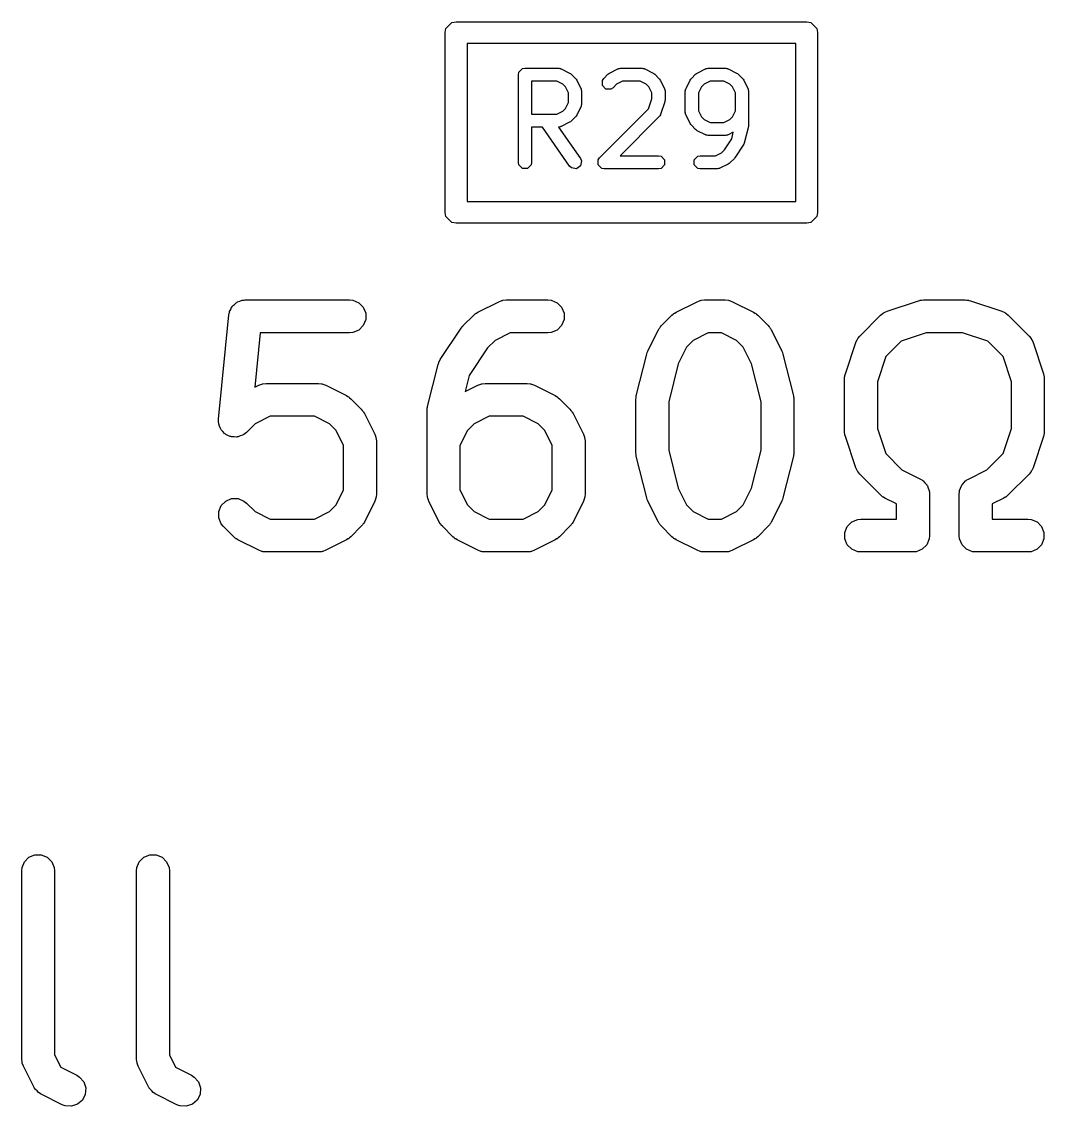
# Model space of a CAD drawing. Header units: millimetres. Extents: x 129 to 276, y -185 to -58.
# Drawn here: x 139.468 to 144.135, y -131.239 to -126.29 of the extents above; entities that cross this region are included whole.
import ezdxf

# ---------------------------------------------------------------- set-up
doc = ezdxf.new("R2010")
doc.units = ezdxf.units.MM
doc.layers.add('F.Fab', color=9, linetype='CONTINUOUS', true_color=0xafafaf)

msp = doc.modelspace()

# ---------------------------------------------------------------- linework, layer by layer
at = {"layer": 'F.Fab', "linetype": 'CONTINUOUS'}
for p, q in [((141.403806, -126.320866), (141.430866, -126.293806)), ((141.430866, -126.293806), (141.45, -126.29)), ((141.45, -126.29), (143.05, -126.29)), ((143.05, -126.29), (143.069134, -126.293806)), ((143.069134, -126.293806), (143.096194, -126.320866)), ((141.4, -126.34), (141.403806, -126.320866)), ((141.4, -127.16), (141.4, -126.34)), ((143.096194, -126.320866), (143.1, -126.34)), ((143.1, -126.34), (143.1, -127.16)), ((141.5, -126.39), (141.5, -127.11)), ((143, -126.39), (141.5, -126.39)), ((143, -127.11), (143, -126.39)), ((141.752805, -126.504211), (141.764286, -126.501927)), ((141.764286, -126.501927), (141.916667, -126.501927)), ((141.916667, -126.501927), (141.918141, -126.50222)), ((141.918141, -126.50222), (141.918793, -126.502003)), ((141.918793, -126.502003), (141.923429, -126.503272)), ((142.195611, -126.503273), (142.200255, -126.502002)), ((142.200255, -126.502002), (142.200908, -126.502219)), ((142.200908, -126.502219), (142.202381, -126.501927)), ((142.202381, -126.501927), (142.297619, -126.501927)), ((142.297619, -126.501927), (142.299093, -126.50222)), ((142.299093, -126.50222), (142.299745, -126.502003)), ((142.299745, -126.502003), (142.304381, -126.503272)), ((142.59561, -126.503273), (142.600254, -126.502002)), ((142.600254, -126.502002), (142.600907, -126.502219)), ((142.600907, -126.502219), (142.60238, -126.501927)), ((142.60238, -126.501927), (142.678571, -126.501927)), ((142.678571, -126.501927), (142.680045, -126.50222)), ((142.680045, -126.50222), (142.680697, -126.502003)), ((142.680697, -126.502003), (142.685333, -126.503272)), ((141.734286, -126.531927), (141.73657, -126.520446)), ((141.734286, -126.931927), (141.734286, -126.531927)), ((141.73657, -126.520446), (141.752805, -126.504211)), ((141.923429, -126.503272), (141.928148, -126.504211)), ((141.928148, -126.504211), (141.928634, -126.504697)), ((141.928634, -126.504697), (141.930084, -126.505094)), ((141.930084, -126.505094), (141.968179, -126.524142)), ((141.968179, -126.524142), (141.971982, -126.527094)), ((141.971982, -126.527094), (141.975975, -126.529762)), ((141.975975, -126.529762), (141.995023, -126.548809)), ((141.995023, -126.548809), (141.997699, -126.552815)), ((142.117522, -126.558541), (142.124025, -126.548808)), ((142.124025, -126.548808), (142.143073, -126.529761)), ((142.143073, -126.529761), (142.147072, -126.527089)), ((142.147072, -126.527089), (142.150869, -126.524142)), ((142.150869, -126.524142), (142.188965, -126.505094)), ((142.188965, -126.505094), (142.190413, -126.504697)), ((142.190413, -126.504697), (142.1909, -126.504211)), ((142.1909, -126.504211), (142.195611, -126.503273)), ((142.304381, -126.503272), (142.3091, -126.504211)), ((142.3091, -126.504211), (142.309586, -126.504697)), ((142.309586, -126.504697), (142.311036, -126.505094)), ((142.311036, -126.505094), (142.349131, -126.524142)), ((142.349131, -126.524142), (142.352927, -126.527089)), ((142.352927, -126.527089), (142.356927, -126.529761)), ((142.356927, -126.529761), (142.375974, -126.548808)), ((142.375974, -126.548808), (142.378645, -126.552805)), ((142.521357, -126.552801), (142.524025, -126.548809)), ((142.524025, -126.548809), (142.543072, -126.529761)), ((142.543072, -126.529761), (142.547073, -126.527087)), ((142.547073, -126.527087), (142.550868, -126.524142)), ((142.550868, -126.524142), (142.588964, -126.505094)), ((142.588964, -126.505094), (142.590412, -126.504697)), ((142.590412, -126.504697), (142.590899, -126.504211)), ((142.590899, -126.504211), (142.59561, -126.503273)), ((142.685333, -126.503272), (142.690052, -126.504211)), ((142.690052, -126.504211), (142.690538, -126.504697)), ((142.690538, -126.504697), (142.691988, -126.505094)), ((142.691988, -126.505094), (142.730083, -126.524142)), ((142.730083, -126.524142), (142.733879, -126.527089)), ((142.733879, -126.527089), (142.737879, -126.529761)), ((142.737879, -126.529761), (142.756926, -126.548808)), ((142.756926, -126.548808), (142.759597, -126.552805)), ((141.909584, -126.561927), (141.794286, -126.561927)), ((141.794286, -126.561927), (141.794286, -126.711451)), ((141.936991, -126.57563), (141.909584, -126.561927)), ((141.949153, -126.587793), (141.936991, -126.57563)), ((141.962857, -126.6152), (141.949153, -126.587793)), ((141.997699, -126.552815), (142.000642, -126.556606)), ((142.000642, -126.556606), (142.01969, -126.594702)), ((142.01969, -126.594702), (142.020086, -126.59615)), ((142.020086, -126.59615), (142.020573, -126.596637)), ((142.020573, -126.596637), (142.02151, -126.601348)), ((142.117521, -126.581501), (142.117522, -126.558541)), ((142.133757, -126.597738), (142.117521, -126.581501)), ((142.156717, -126.597739), (142.133757, -126.597738)), ((142.166451, -126.591236), (142.156717, -126.597739)), ((142.182055, -126.575631), (142.166451, -126.591236)), ((142.209464, -126.561927), (142.182055, -126.575631)), ((142.290536, -126.561927), (142.209464, -126.561927)), ((142.317942, -126.57563), (142.290536, -126.561927)), ((142.330106, -126.587794), (142.317942, -126.57563)), ((142.343809, -126.615199), (142.330106, -126.587794)), ((142.378645, -126.552805), (142.381595, -126.556606)), ((142.381595, -126.556606), (142.400642, -126.594702)), ((142.400642, -126.594702), (142.401038, -126.59615)), ((142.401038, -126.59615), (142.401525, -126.596637)), ((142.401525, -126.596637), (142.402463, -126.601356)), ((142.497535, -126.601356), (142.498474, -126.596637)), ((142.498474, -126.596637), (142.49896, -126.59615)), ((142.49896, -126.59615), (142.499357, -126.594702)), ((142.499357, -126.594702), (142.518405, -126.556605)), ((142.518405, -126.556605), (142.521357, -126.552801)), ((142.569893, -126.587792), (142.55619, -126.6152)), ((142.582055, -126.575631), (142.569893, -126.587792)), ((142.609463, -126.561927), (142.582055, -126.575631)), ((142.671488, -126.561927), (142.609463, -126.561927)), ((142.698894, -126.57563), (142.671488, -126.561927)), ((142.711058, -126.587794), (142.698894, -126.57563)), ((142.724761, -126.615199), (142.711058, -126.587794)), ((142.759597, -126.552805), (142.762547, -126.556606)), ((142.762547, -126.556606), (142.781594, -126.594702)), ((142.781594, -126.594702), (142.78199, -126.59615)), ((142.78199, -126.59615), (142.782477, -126.596637)), ((142.782477, -126.596637), (142.783415, -126.601356)), ((141.962857, -126.658177), (141.962857, -126.6152)), ((142.02151, -126.601348), (142.022782, -126.605992)), ((142.022782, -126.605992), (142.022564, -126.606645)), ((142.022564, -126.606645), (142.022857, -126.608118)), ((142.022857, -126.608118), (142.022857, -126.66526)), ((142.328539, -126.687152), (142.343809, -126.641343)), ((142.343809, -126.641343), (142.343809, -126.615199)), ((142.402463, -126.601356), (142.403733, -126.605992)), ((142.403809, -126.646213), (142.40287, -126.650928)), ((142.403733, -126.605992), (142.403515, -126.606643)), ((142.403515, -126.606643), (142.403809, -126.608118)), ((142.403809, -126.608118), (142.403809, -126.646213)), ((142.49619, -126.608118), (142.496483, -126.606643)), ((142.49619, -126.703356), (142.49619, -126.608118)), ((142.496266, -126.605992), (142.497535, -126.601356)), ((142.496483, -126.606643), (142.496266, -126.605992)), ((142.55619, -126.6152), (142.55619, -126.696273)), ((142.724761, -126.696274), (142.724761, -126.615199)), ((142.783415, -126.601356), (142.784685, -126.605992)), ((142.784685, -126.605992), (142.784467, -126.606643)), ((142.784467, -126.606643), (142.784761, -126.608118)), ((142.784761, -126.608118), (142.784761, -126.760499)), ((141.909584, -126.711451), (141.936991, -126.697747)), ((141.936991, -126.697747), (141.949153, -126.685584)), ((141.949153, -126.685584), (141.962857, -126.658177)), ((142.01969, -126.678676), (142.000642, -126.716772)), ((142.020086, -126.677227), (142.01969, -126.678676)), ((142.020573, -126.676741), (142.020086, -126.677227)), ((142.02151, -126.672029), (142.020573, -126.676741)), ((142.022782, -126.667386), (142.02151, -126.672029)), ((142.022857, -126.66526), (142.022564, -126.666732)), ((142.022564, -126.666732), (142.022782, -126.667386)), ((142.104977, -126.910714), (142.328539, -126.687152)), ((142.40227, -126.655699), (142.383223, -126.712843)), ((142.40287, -126.650928), (142.40227, -126.655699)), ((142.55619, -126.696273), (142.569893, -126.723679)), ((142.711057, -126.723681), (142.724761, -126.696274)), ((141.794286, -126.711451), (141.909584, -126.711451)), ((141.968179, -126.749236), (141.930084, -126.768284)), ((141.971982, -126.746283), (141.968179, -126.749236)), ((141.975975, -126.743616), (141.971982, -126.746283)), ((141.995023, -126.724569), (141.975975, -126.743616)), ((141.997699, -126.720562), (141.995023, -126.724569)), ((142.000642, -126.716772), (141.997699, -126.720562)), ((142.375975, -126.724569), (142.198616, -126.901927)), ((142.376809, -126.723319), (142.375975, -126.724569)), ((142.377425, -126.723012), (142.376809, -126.723319)), ((142.379809, -126.71883), (142.377425, -126.723012)), ((142.382478, -126.714836), (142.379809, -126.71883)), ((142.383223, -126.712843), (142.382478, -126.714149)), ((142.382478, -126.714149), (142.382478, -126.714836)), ((142.496483, -126.70483), (142.49619, -126.703356)), ((142.496266, -126.705482), (142.496483, -126.70483)), ((142.497535, -126.710118), (142.496266, -126.705482)), ((142.498474, -126.714837), (142.497535, -126.710118)), ((142.49896, -126.715323), (142.498474, -126.714837)), ((142.499357, -126.716773), (142.49896, -126.715323)), ((142.518405, -126.754868), (142.499357, -126.716773)), ((142.569893, -126.723679), (142.582057, -126.735844)), ((142.582057, -126.735844), (142.609462, -126.749546)), ((142.609462, -126.749546), (142.671489, -126.749546)), ((142.671489, -126.749546), (142.698896, -126.735842)), ((142.698896, -126.735842), (142.711057, -126.723681)), ((141.843904, -126.771451), (141.794286, -126.771451)), ((141.794286, -126.771451), (141.794286, -126.931927)), ((141.96828, -126.94913), (141.843904, -126.771451)), ((141.918141, -126.771157), (141.917085, -126.771367)), ((141.917085, -126.771367), (142.017434, -126.914723)), ((141.918793, -126.771375), (141.918141, -126.771157)), ((141.923429, -126.770105), (141.918793, -126.771375)), ((141.928148, -126.769167), (141.923429, -126.770105)), ((141.928634, -126.76868), (141.928148, -126.769167)), ((141.930084, -126.768284), (141.928634, -126.76868)), ((142.521352, -126.758664), (142.518405, -126.754868)), ((142.524024, -126.762664), (142.521352, -126.758664)), ((142.543071, -126.781711), (142.524024, -126.762664)), ((142.547065, -126.78438), (142.543071, -126.781711)), ((142.550869, -126.787332), (142.547065, -126.78438)), ((142.588964, -126.806379), (142.550869, -126.787332)), ((142.715279, -126.794732), (142.691987, -126.806379)), ((142.70787, -126.824369), (142.715279, -126.794732)), ((142.783865, -126.767775), (142.764818, -126.843965)), ((142.784043, -126.764105), (142.783865, -126.767775)), ((142.784761, -126.760499), (142.784043, -126.764105)), ((142.590412, -126.806775), (142.588964, -126.806379)), ((142.590899, -126.807262), (142.590412, -126.806775)), ((142.595618, -126.8082), (142.590899, -126.807262)), ((142.600254, -126.80947), (142.595618, -126.8082)), ((142.600905, -126.809252), (142.600254, -126.80947)), ((142.60238, -126.809546), (142.600905, -126.809252)), ((142.678571, -126.809546), (142.60238, -126.809546)), ((142.674302, -126.874722), (142.70787, -126.824369)), ((142.680045, -126.809252), (142.678571, -126.809546)), ((142.680697, -126.80947), (142.680045, -126.809252)), ((142.685332, -126.8082), (142.680697, -126.80947)), ((142.690052, -126.807262), (142.685332, -126.8082)), ((142.690538, -126.806775), (142.690052, -126.807262)), ((142.691987, -126.806379), (142.690538, -126.806775)), ((142.76263, -126.848595), (142.760675, -126.85333)), ((142.764818, -126.843965), (142.76263, -126.848595)), ((142.633394, -126.901927), (142.660801, -126.888223)), ((142.660801, -126.888223), (142.674302, -126.874722)), ((142.760675, -126.85333), (142.722581, -126.910473)), ((141.73657, -126.943408), (141.734286, -126.931927)), ((141.752805, -126.959643), (141.73657, -126.943408)), ((141.792002, -126.943408), (141.775767, -126.959643)), ((141.794286, -126.931927), (141.792002, -126.943408)), ((142.017434, -126.914723), (142.022146, -126.925438)), ((142.022146, -126.925438), (142.018156, -126.948049)), ((142.098474, -126.920446), (142.098476, -126.920443)), ((142.098474, -126.943408), (142.098474, -126.920446)), ((142.114709, -126.959643), (142.098474, -126.943408)), ((142.098476, -126.920443), (142.104977, -126.910714)), ((142.198616, -126.901927), (142.373809, -126.901927)), ((142.373809, -126.901927), (142.38529, -126.904211)), ((142.38529, -126.904211), (142.401525, -126.920446)), ((142.401525, -126.943408), (142.38529, -126.959643)), ((142.401525, -126.920446), (142.401525, -126.943408)), ((142.536569, -126.920446), (142.552804, -126.904211)), ((142.536569, -126.943408), (142.536569, -126.920446)), ((142.552804, -126.959643), (142.536569, -126.943408)), ((142.552804, -126.904211), (142.564285, -126.901927)), ((142.564285, -126.901927), (142.633394, -126.901927)), ((142.691987, -126.939713), (142.653892, -126.95876)), ((142.695787, -126.936762), (142.691987, -126.939713)), ((142.699784, -126.934093), (142.695787, -126.936762)), ((142.718832, -126.915045), (142.699784, -126.934093)), ((142.720481, -126.912577), (142.718832, -126.915045)), ((142.722581, -126.910473), (142.720481, -126.912577)), ((141.775767, -126.959643), (141.752805, -126.959643)), ((141.976735, -126.957226), (141.96828, -126.94913)), ((141.999345, -126.961216), (141.976735, -126.957226)), ((142.018156, -126.948049), (141.999345, -126.961216)), ((142.12619, -126.961927), (142.114709, -126.959643)), ((142.373809, -126.961927), (142.12619, -126.961927)), ((142.38529, -126.959643), (142.373809, -126.961927)), ((142.564285, -126.961927), (142.552804, -126.959643)), ((142.640476, -126.961927), (142.564285, -126.961927)), ((142.64195, -126.961633), (142.640476, -126.961927)), ((142.642602, -126.961851), (142.64195, -126.961633)), ((142.647237, -126.960581), (142.642602, -126.961851)), ((142.651957, -126.959643), (142.647237, -126.960581)), ((142.652443, -126.959156), (142.651957, -126.959643)), ((142.653892, -126.95876), (142.652443, -126.959156)), ((141.5, -127.11), (143, -127.11)), ((141.403806, -127.179134), (141.4, -127.16)), ((141.430866, -127.206194), (141.403806, -127.179134)), ((143.096194, -127.179134), (143.069134, -127.206194)), ((143.1, -127.16), (143.096194, -127.179134)), ((141.45, -127.21), (141.430866, -127.206194)), ((143.05, -127.21), (141.45, -127.21)), ((143.069134, -127.206194), (143.05, -127.21)), ((140.425735, -127.593151), (140.428406, -127.590479)), ((140.428406, -127.590479), (140.430191, -127.587153)), ((140.430191, -127.587153), (140.438673, -127.580212)), ((140.438673, -127.580212), (140.446427, -127.572459)), ((140.446427, -127.572459), (140.449915, -127.571013)), ((140.449915, -127.571013), (140.452839, -127.568622)), ((140.452839, -127.568622), (140.463336, -127.565454)), ((140.463336, -127.565454), (140.473463, -127.56126)), ((140.473463, -127.56126), (140.479068, -127.560707)), ((140.479068, -127.560707), (140.480855, -127.560169)), ((140.480855, -127.560169), (140.482683, -127.560351)), ((140.482683, -127.560351), (140.488095, -127.559819)), ((140.488095, -127.559819), (140.964285, -127.559819)), ((140.964285, -127.559819), (140.978917, -127.56126)), ((140.978917, -127.56126), (141.005953, -127.572459)), ((141.005953, -127.572459), (141.026645, -127.593151)), ((141.549792, -127.615356), (141.64503, -127.567737)), ((141.64503, -127.567737), (141.658761, -127.562482)), ((141.658761, -127.562482), (141.66145, -127.56229)), ((141.66145, -127.56229), (141.663939, -127.56126)), ((141.663939, -127.56126), (141.678571, -127.559819)), ((141.678571, -127.559819), (141.869047, -127.559819)), ((141.869047, -127.559819), (141.883679, -127.56126)), ((141.883679, -127.56126), (141.910715, -127.572459)), ((141.910715, -127.572459), (141.931407, -127.593151)), ((142.454554, -127.615356), (142.549792, -127.567737)), ((142.549792, -127.567737), (142.563523, -127.562482)), ((142.563523, -127.562482), (142.566212, -127.56229)), ((142.566212, -127.56229), (142.568701, -127.56126)), ((142.568701, -127.56126), (142.583333, -127.559819)), ((142.583333, -127.559819), (142.678571, -127.559819)), ((142.678571, -127.559819), (142.693203, -127.56126)), ((142.693203, -127.56126), (142.695692, -127.562291)), ((142.695692, -127.562291), (142.69838, -127.562482)), ((142.69838, -127.562482), (142.712112, -127.567737)), ((142.712112, -127.567737), (142.80735, -127.615356)), ((143.416759, -127.611287), (143.559615, -127.563668)), ((143.559615, -127.563668), (143.56687, -127.562018)), ((143.56687, -127.562018), (143.568701, -127.56126)), ((143.568701, -127.56126), (143.571354, -127.560998)), ((143.571354, -127.560998), (143.573952, -127.560408)), ((143.573952, -127.560408), (143.575926, -127.560548)), ((143.575926, -127.560548), (143.583333, -127.559819)), ((143.583333, -127.559819), (143.773809, -127.559819)), ((143.773809, -127.559819), (143.781214, -127.560548)), ((143.781214, -127.560548), (143.783189, -127.560408)), ((143.783189, -127.560408), (143.785786, -127.560998)), ((143.785786, -127.560998), (143.788441, -127.56126)), ((143.788441, -127.56126), (143.790272, -127.562018)), ((143.790272, -127.562018), (143.797526, -127.563668)), ((143.797526, -127.563668), (143.940383, -127.611287)), ((140.365848, -128.103546), (140.413467, -127.627356)), ((140.413467, -127.627356), (140.414536, -127.622023)), ((140.414536, -127.620187), (140.415249, -127.618464)), ((140.414536, -127.622023), (140.414536, -127.620187)), ((140.415249, -127.618464), (140.416357, -127.61294)), ((140.416357, -127.61294), (140.421539, -127.60328)), ((140.421539, -127.60328), (140.425735, -127.593151)), ((141.026645, -127.593151), (141.037844, -127.620187)), ((141.037844, -127.620187), (141.037844, -127.649451)), ((141.482681, -127.677024), (141.5303, -127.629405)), ((141.5303, -127.629405), (141.536049, -127.624686)), ((141.536049, -127.624686), (141.537349, -127.623188)), ((141.537349, -127.623188), (141.539608, -127.621766)), ((141.539608, -127.621766), (141.541665, -127.620078)), ((141.541665, -127.620078), (141.543492, -127.61932)), ((141.543492, -127.61932), (141.549792, -127.615356)), ((141.931407, -127.593151), (141.942606, -127.620187)), ((141.942606, -127.620187), (141.942606, -127.649451)), ((142.387443, -127.677024), (142.435062, -127.629405)), ((142.435062, -127.629405), (142.440811, -127.624686)), ((142.440811, -127.624686), (142.442111, -127.623188)), ((142.442111, -127.623188), (142.44437, -127.621766)), ((142.44437, -127.621766), (142.446427, -127.620078)), ((142.446427, -127.620078), (142.448254, -127.61932)), ((142.448254, -127.61932), (142.454554, -127.615356)), ((142.80735, -127.615356), (142.813649, -127.61932)), ((142.813649, -127.61932), (142.815477, -127.620078)), ((142.815477, -127.620078), (142.817533, -127.621766)), ((142.817533, -127.621766), (142.819793, -127.623188)), ((142.819793, -127.623188), (142.821092, -127.624686)), ((142.821092, -127.624686), (142.826842, -127.629405)), ((142.826842, -127.629405), (142.874461, -127.677024)), ((143.292205, -127.724643), (143.387443, -127.629405)), ((143.387443, -127.629405), (143.398808, -127.620077)), ((143.398808, -127.620077), (143.401298, -127.619045)), ((143.401298, -127.619045), (143.403333, -127.617281)), ((143.403333, -127.617281), (143.416759, -127.611287)), ((143.940383, -127.611287), (143.953808, -127.617281)), ((143.953808, -127.617281), (143.955843, -127.619046)), ((143.955843, -127.619046), (143.958334, -127.620078)), ((143.958334, -127.620078), (143.969699, -127.629405)), ((143.969699, -127.629405), (144.064937, -127.724643)), ((141.026645, -127.676487), (141.005953, -127.697179)), ((141.037844, -127.649451), (141.026645, -127.676487)), ((141.378072, -127.831311), (141.47331, -127.688454)), ((141.47331, -127.688454), (141.473344, -127.688411)), ((141.473344, -127.688411), (141.473354, -127.688389)), ((141.473354, -127.688389), (141.477842, -127.68292)), ((141.477842, -127.68292), (141.482626, -127.677079)), ((141.482626, -127.677079), (141.482647, -127.677064)), ((141.482647, -127.677064), (141.482681, -127.677024)), ((141.931407, -127.676487), (141.910715, -127.697179)), ((141.942606, -127.649451), (141.931407, -127.676487)), ((142.377358, -127.690216), (142.378116, -127.688389)), ((142.378116, -127.688389), (142.379804, -127.686332)), ((142.379804, -127.686332), (142.381226, -127.684073)), ((142.381226, -127.684073), (142.382724, -127.682773)), ((142.382724, -127.682773), (142.387443, -127.677024)), ((142.874461, -127.677024), (142.879179, -127.682773)), ((142.879179, -127.682773), (142.880678, -127.684073)), ((142.880678, -127.684073), (142.882099, -127.686332)), ((142.882099, -127.686332), (142.883788, -127.688389)), ((142.883788, -127.688389), (142.884545, -127.690216)), ((140.555969, -127.709819), (140.53115, -127.958009)), ((140.964285, -127.709819), (140.555969, -127.709819)), ((140.978917, -127.708378), (140.964285, -127.709819)), ((141.005953, -127.697179), (140.978917, -127.708378)), ((141.696276, -127.709819), (141.62776, -127.744077)), ((141.869047, -127.709819), (141.696276, -127.709819)), ((141.883679, -127.708378), (141.869047, -127.709819)), ((141.910715, -127.697179), (141.883679, -127.708378)), ((142.325775, -127.791754), (142.373394, -127.696516)), ((142.373394, -127.696516), (142.377358, -127.690216)), ((142.601038, -127.709819), (142.532522, -127.744077)), ((142.660866, -127.709819), (142.601038, -127.709819)), ((142.729382, -127.744077), (142.660866, -127.709819)), ((142.884545, -127.690216), (142.88851, -127.696516)), ((142.88851, -127.696516), (142.936129, -127.791754)), ((143.280081, -127.740534), (143.281846, -127.738498)), ((143.281846, -127.738498), (143.282878, -127.736008)), ((143.282878, -127.736008), (143.292205, -127.724643)), ((143.595503, -127.709819), (143.48099, -127.74799)), ((143.761639, -127.709819), (143.595503, -127.709819)), ((143.876152, -127.74799), (143.761639, -127.709819)), ((144.064937, -127.724643), (144.074265, -127.736008)), ((144.074265, -127.736008), (144.075296, -127.738498)), ((144.075296, -127.738498), (144.077061, -127.740533)), ((141.593998, -127.777838), (141.510086, -127.903707)), ((141.62776, -127.744077), (141.593998, -127.777838)), ((142.502115, -127.774484), (142.463621, -127.851471)), ((142.532522, -127.744077), (142.502115, -127.774484)), ((142.759789, -127.774484), (142.729382, -127.744077)), ((142.798282, -127.851471), (142.759789, -127.774484)), ((143.226468, -127.896816), (143.274087, -127.753959)), ((143.274087, -127.753959), (143.280081, -127.740534)), ((143.48099, -127.74799), (143.41079, -127.818189)), ((143.946352, -127.81819), (143.876152, -127.74799)), ((144.077061, -127.740533), (144.083055, -127.753959)), ((144.083055, -127.753959), (144.130674, -127.896815)), ((141.373765, -127.839389), (141.378072, -127.831311)), ((142.272477, -127.997581), (142.320096, -127.807105)), ((142.320096, -127.807105), (142.320481, -127.806025)), ((142.320481, -127.806025), (142.32052, -127.805486)), ((142.32052, -127.805486), (142.322847, -127.799404)), ((142.322847, -127.799404), (142.325043, -127.793259)), ((142.325043, -127.793259), (142.325365, -127.792823)), ((142.325365, -127.792823), (142.325775, -127.791754)), ((142.936129, -127.791754), (142.936538, -127.792823)), ((142.936538, -127.792823), (142.936861, -127.793259)), ((142.936861, -127.793259), (142.939053, -127.799395)), ((142.939053, -127.799395), (142.941384, -127.805485)), ((142.941384, -127.805485), (142.941422, -127.806025)), ((142.941422, -127.806025), (142.941808, -127.807105)), ((142.941808, -127.807105), (142.989427, -127.997581)), ((143.41079, -127.818189), (143.372619, -127.932703)), ((143.984523, -127.932703), (143.946352, -127.81819)), ((141.320096, -128.0452), (141.367715, -127.854724)), ((141.367715, -127.854724), (141.370795, -127.846101)), ((141.370795, -127.846101), (141.371155, -127.844285)), ((141.371155, -127.844285), (141.372033, -127.842637)), ((141.372033, -127.842637), (141.372662, -127.840878)), ((141.372662, -127.840878), (141.373765, -127.839389)), ((142.463621, -127.851471), (142.420238, -128.025005)), ((142.841666, -128.025005), (142.798282, -127.851471)), ((141.510086, -127.903707), (141.491562, -127.977804)), ((143.222619, -127.920533), (143.223348, -127.913127)), ((143.222619, -128.158628), (143.222619, -127.920533)), ((143.223208, -127.911153), (143.223798, -127.908555)), ((143.223348, -127.913127), (143.223208, -127.911153)), ((143.223798, -127.908555), (143.22406, -127.905901)), ((143.22406, -127.905901), (143.224818, -127.904069)), ((143.224818, -127.904069), (143.226468, -127.896816)), ((143.372619, -127.932703), (143.372619, -128.146457)), ((143.984523, -128.146458), (143.984523, -127.932703)), ((144.130674, -127.896815), (144.132323, -127.90407)), ((144.132323, -127.90407), (144.133082, -127.905901)), ((144.133082, -127.905901), (144.133343, -127.908554)), ((144.133343, -127.908554), (144.133934, -127.911152)), ((144.133934, -127.911152), (144.133793, -127.913126)), ((144.133793, -127.913126), (144.134523, -127.920533)), ((144.134523, -127.920533), (144.134523, -128.158628)), ((140.53115, -127.958009), (140.549792, -127.948689)), ((140.549792, -127.948689), (140.563523, -127.943434)), ((140.563523, -127.943434), (140.566212, -127.943242)), ((140.566212, -127.943242), (140.568701, -127.942212)), ((140.568701, -127.942212), (140.583333, -127.940771)), ((140.583333, -127.940771), (140.821428, -127.940771)), ((140.821428, -127.940771), (140.83606, -127.942212)), ((140.83606, -127.942212), (140.838549, -127.943243)), ((140.838549, -127.943243), (140.841237, -127.943434)), ((140.841237, -127.943434), (140.854969, -127.948689)), ((140.854969, -127.948689), (140.950207, -127.996308)), ((141.491562, -127.977804), (141.549792, -127.948689)), ((141.549792, -127.948689), (141.563523, -127.943434)), ((141.563523, -127.943434), (141.566212, -127.943242)), ((141.566212, -127.943242), (141.568701, -127.942212)), ((141.568701, -127.942212), (141.583333, -127.940771)), ((141.583333, -127.940771), (141.773809, -127.940771)), ((141.773809, -127.940771), (141.788441, -127.942212)), ((141.788441, -127.942212), (141.79093, -127.943243)), ((141.79093, -127.943243), (141.793618, -127.943434)), ((141.793618, -127.943434), (141.80735, -127.948689)), ((141.80735, -127.948689), (141.902588, -127.996308)), ((140.950207, -127.996308), (140.956506, -128.000272)), ((140.956506, -128.000272), (140.958334, -128.00103)), ((140.958334, -128.00103), (140.96039, -128.002718)), ((140.96039, -128.002718), (140.96265, -128.00414)), ((140.96265, -128.00414), (140.963949, -128.005638)), ((140.963949, -128.005638), (140.969699, -128.010357)), ((140.969699, -128.010357), (141.017318, -128.057976)), ((141.902588, -127.996308), (141.908887, -128.000272)), ((141.908887, -128.000272), (141.910715, -128.00103)), ((141.910715, -128.00103), (141.912771, -128.002718)), ((141.912771, -128.002718), (141.915031, -128.00414)), ((141.915031, -128.00414), (141.91633, -128.005638)), ((141.91633, -128.005638), (141.92208, -128.010357)), ((141.92208, -128.010357), (141.969699, -128.057976)), ((142.270238, -128.015771), (142.270489, -128.013217)), ((142.270238, -128.253866), (142.270238, -128.015771)), ((142.270327, -128.012125), (142.271136, -128.006651)), ((142.270489, -128.013217), (142.270327, -128.012125)), ((142.271136, -128.006651), (142.271679, -128.001139)), ((142.271679, -128.001139), (142.272101, -128.000117)), ((142.272101, -128.000117), (142.272477, -127.997581)), ((142.420238, -128.025005), (142.420238, -128.244632)), ((142.841666, -128.244632), (142.841666, -128.025005)), ((142.989427, -127.997581), (142.989802, -128.000117)), ((142.989802, -128.000117), (142.990225, -128.001139)), ((142.990225, -128.001139), (142.990767, -128.006651)), ((142.990767, -128.006651), (142.991577, -128.012125)), ((142.991577, -128.012125), (142.991414, -128.013217)), ((142.991414, -128.013217), (142.991666, -128.015771)), ((142.991666, -128.015771), (142.991666, -128.253866)), ((141.017318, -128.057976), (141.022036, -128.063725)), ((141.022036, -128.063725), (141.023535, -128.065025)), ((141.023535, -128.065025), (141.024956, -128.067284)), ((141.024956, -128.067284), (141.026645, -128.069341)), ((141.026645, -128.069341), (141.027402, -128.071168)), ((141.027402, -128.071168), (141.031367, -128.077468)), ((141.031367, -128.077468), (141.078986, -128.172706)), ((141.317857, -128.06339), (141.318108, -128.060836)), ((141.317857, -128.444342), (141.317857, -128.06339)), ((141.317946, -128.059744), (141.318755, -128.05427)), ((141.318108, -128.060836), (141.317946, -128.059744)), ((141.318755, -128.05427), (141.319298, -128.048758)), ((141.319298, -128.048758), (141.31972, -128.047736)), ((141.31972, -128.047736), (141.320096, -128.0452)), ((141.969699, -128.057976), (141.974417, -128.063725)), ((141.974417, -128.063725), (141.975916, -128.065025)), ((141.975916, -128.065025), (141.977337, -128.067284)), ((141.977337, -128.067284), (141.979026, -128.069341)), ((141.979026, -128.069341), (141.979783, -128.071168)), ((141.979783, -128.071168), (141.983748, -128.077468)), ((141.983748, -128.077468), (142.031367, -128.172706)), ((140.365826, -128.118249), (140.365848, -128.103546)), ((140.366917, -128.121864), (140.365826, -128.118249)), ((140.366917, -128.12564), (140.366917, -128.121864)), ((140.371111, -128.135765), (140.366917, -128.12564)), ((140.532522, -128.125029), (140.493509, -128.164042)), ((140.601038, -128.090771), (140.532522, -128.125029)), ((140.803723, -128.090771), (140.601038, -128.090771)), ((140.872239, -128.125029), (140.803723, -128.090771)), ((140.902646, -128.155436), (140.872239, -128.125029)), ((141.532522, -128.125029), (141.502115, -128.155436)), ((141.601038, -128.090771), (141.532522, -128.125029)), ((141.756104, -128.090771), (141.601038, -128.090771)), ((141.82462, -128.125029), (141.756104, -128.090771)), ((141.855027, -128.155436), (141.82462, -128.125029)), ((140.374279, -128.146265), (140.371111, -128.135765)), ((140.37667, -128.149188), (140.374279, -128.146265)), ((140.378116, -128.152677), (140.37667, -128.149188)), ((140.385869, -128.16043), (140.378116, -128.152677)), ((140.39281, -128.168913), (140.385869, -128.16043)), ((140.396136, -128.170697), (140.39281, -128.168913)), ((140.398808, -128.173369), (140.396136, -128.170697)), ((140.408935, -128.177564), (140.398808, -128.173369)), ((140.418597, -128.182747), (140.408935, -128.177564)), ((140.422356, -128.183122), (140.418597, -128.182747)), ((140.425845, -128.184568), (140.422356, -128.183122)), ((140.436806, -128.184568), (140.425845, -128.184568)), ((140.447716, -128.185659), (140.436806, -128.184568)), ((140.451332, -128.184568), (140.447716, -128.185659)), ((140.455107, -128.184568), (140.451332, -128.184568)), ((140.465232, -128.180373), (140.455107, -128.184568)), ((140.475732, -128.177206), (140.465232, -128.180373)), ((140.478655, -128.174814), (140.475732, -128.177206)), ((140.482144, -128.173369), (140.478655, -128.174814)), ((140.493509, -128.164042), (140.482144, -128.173369)), ((140.936904, -128.223952), (140.902646, -128.155436)), ((141.078986, -128.172706), (141.084241, -128.186437)), ((141.502115, -128.155436), (141.467857, -128.223952)), ((141.889285, -128.223952), (141.855027, -128.155436)), ((142.031367, -128.172706), (142.036622, -128.186437)), ((143.223348, -128.166033), (143.222619, -128.158628)), ((143.223208, -128.168008), (143.223348, -128.166033)), ((143.223798, -128.170605), (143.223208, -128.168008)), ((143.22406, -128.17326), (143.223798, -128.170605)), ((143.224818, -128.175091), (143.22406, -128.17326)), ((143.226468, -128.182345), (143.224818, -128.175091)), ((143.274087, -128.325202), (143.226468, -128.182345)), ((143.372619, -128.146457), (143.41079, -128.260971)), ((143.946352, -128.260971), (143.984523, -128.146458)), ((144.130674, -128.182346), (144.083055, -128.325202)), ((144.132323, -128.17509), (144.130674, -128.182346)), ((144.133082, -128.17326), (144.132323, -128.17509)), ((144.133343, -128.170606), (144.133082, -128.17326)), ((144.133934, -128.168009), (144.133343, -128.170606)), ((144.134523, -128.158628), (144.133793, -128.166034)), ((144.133793, -128.166034), (144.133934, -128.168009)), ((140.936904, -128.426637), (140.936904, -128.223952)), ((141.084241, -128.186437), (141.084432, -128.189126)), ((141.084432, -128.189126), (141.085463, -128.191615)), ((141.085463, -128.191615), (141.086904, -128.206247)), ((141.086904, -128.206247), (141.086904, -128.444342)), ((141.467857, -128.223952), (141.467857, -128.426637)), ((141.889285, -128.426637), (141.889285, -128.223952)), ((142.036622, -128.186437), (142.036813, -128.189126)), ((142.036813, -128.189126), (142.037844, -128.191615)), ((142.037844, -128.191615), (142.039285, -128.206247)), ((142.039285, -128.206247), (142.039285, -128.444342)), ((142.270489, -128.256419), (142.270238, -128.253866)), ((142.270327, -128.257512), (142.270489, -128.256419)), ((142.271136, -128.262985), (142.270327, -128.257512)), ((142.271679, -128.268498), (142.271136, -128.262985)), ((142.272101, -128.269519), (142.271679, -128.268498)), ((142.272477, -128.272056), (142.272101, -128.269519)), ((142.320096, -128.462532), (142.272477, -128.272056)), ((142.420238, -128.244632), (142.463621, -128.418166)), ((142.798282, -128.418166), (142.841666, -128.244632)), ((142.989427, -128.272056), (142.941808, -128.462532)), ((142.989802, -128.269519), (142.989427, -128.272056)), ((142.990225, -128.268498), (142.989802, -128.269519)), ((142.990767, -128.262985), (142.990225, -128.268498)), ((142.991577, -128.257512), (142.990767, -128.262985)), ((142.991666, -128.253866), (142.991414, -128.256419)), ((142.991414, -128.256419), (142.991577, -128.257512)), ((143.41079, -128.260971), (143.484903, -128.335084)), ((143.872239, -128.335084), (143.946352, -128.260971)), ((143.280081, -128.338627), (143.274087, -128.325202)), ((144.083055, -128.325202), (144.077061, -128.338628)), ((143.281846, -128.340662), (143.280081, -128.338627)), ((143.282878, -128.343153), (143.281846, -128.340662)), ((143.292205, -128.354518), (143.282878, -128.343153)), ((143.387443, -128.449756), (143.292205, -128.354518)), ((143.484903, -128.335084), (143.569255, -128.37726)), ((143.569255, -128.37726), (143.575554, -128.381224)), ((143.575554, -128.381224), (143.577382, -128.381982)), ((143.577382, -128.381982), (143.578443, -128.383043)), ((143.778698, -128.383043), (143.77976, -128.381982)), ((143.77976, -128.381982), (143.781587, -128.381224)), ((143.781587, -128.381224), (143.787887, -128.37726)), ((143.787887, -128.37726), (143.872239, -128.335084)), ((144.064937, -128.354518), (143.969699, -128.449756)), ((144.074265, -128.343153), (144.064937, -128.354518)), ((144.075296, -128.340662), (144.074265, -128.343153)), ((144.077061, -128.338628), (144.075296, -128.340662)), ((140.902645, -128.495153), (140.936904, -128.426637)), ((141.467857, -128.426637), (141.502115, -128.495153)), ((141.855026, -128.495153), (141.889285, -128.426637)), ((142.463621, -128.418166), (142.502115, -128.495153)), ((142.759788, -128.495153), (142.798282, -128.418166)), ((143.578443, -128.383043), (143.581698, -128.385092)), ((143.581698, -128.385092), (143.589576, -128.394176)), ((143.589576, -128.394176), (143.598074, -128.402674)), ((143.598074, -128.402674), (143.599105, -128.405164)), ((143.599105, -128.405164), (143.600871, -128.4072)), ((143.600871, -128.4072), (143.604671, -128.418602)), ((143.604671, -128.418602), (143.609273, -128.42971)), ((143.609273, -128.42971), (143.609649, -128.433535)), ((143.747492, -128.433535), (143.747869, -128.42971)), ((143.747869, -128.42971), (143.75247, -128.418602)), ((143.75247, -128.418602), (143.756271, -128.4072)), ((143.756271, -128.4072), (143.758036, -128.405164)), ((143.758036, -128.405164), (143.759068, -128.402674)), ((143.759068, -128.402674), (143.767565, -128.394176)), ((143.767565, -128.394176), (143.775444, -128.385092)), ((143.775444, -128.385092), (143.778698, -128.383043)), ((140.378116, -128.497912), (140.398809, -128.477219)), ((140.398809, -128.477219), (140.425845, -128.466021)), ((140.425845, -128.466021), (140.455108, -128.466021)), ((140.455108, -128.466021), (140.482144, -128.47722)), ((140.482144, -128.47722), (140.49351, -128.486548)), ((141.078986, -128.477883), (141.031367, -128.573121)), ((141.084241, -128.464152), (141.078986, -128.477883)), ((141.084432, -128.461462), (141.084241, -128.464152)), ((141.085463, -128.458974), (141.084432, -128.461462)), ((141.086904, -128.444342), (141.085463, -128.458974)), ((141.319298, -128.458974), (141.317857, -128.444342)), ((141.320329, -128.461463), (141.319298, -128.458974)), ((141.32052, -128.464151), (141.320329, -128.461463)), ((141.325775, -128.477883), (141.32052, -128.464151)), ((141.373394, -128.573121), (141.325775, -128.477883)), ((142.031367, -128.477883), (141.983748, -128.573121)), ((142.036622, -128.464152), (142.031367, -128.477883)), ((142.036813, -128.461462), (142.036622, -128.464152)), ((142.037844, -128.458974), (142.036813, -128.461462)), ((142.039285, -128.444342), (142.037844, -128.458974)), ((142.320481, -128.463611), (142.320096, -128.462532)), ((142.32052, -128.464151), (142.320481, -128.463611)), ((142.322847, -128.470232), (142.32052, -128.464151)), ((142.325043, -128.476378), (142.322847, -128.470232)), ((142.325365, -128.476813), (142.325043, -128.476378)), ((142.325775, -128.477883), (142.325365, -128.476813)), ((142.373394, -128.573121), (142.325775, -128.477883)), ((142.936129, -128.477883), (142.88851, -128.573121)), ((142.936538, -128.476813), (142.936129, -128.477883)), ((142.936861, -128.476378), (142.936538, -128.476813)), ((142.939053, -128.470241), (142.936861, -128.476378)), ((142.941384, -128.464152), (142.939053, -128.470241)), ((142.941422, -128.463611), (142.941384, -128.464152)), ((142.941808, -128.462532), (142.941422, -128.463611)), ((143.393193, -128.454476), (143.387443, -128.449756)), ((143.394492, -128.455973), (143.393193, -128.454476)), ((143.396746, -128.457392), (143.394492, -128.455973)), ((143.398808, -128.459084), (143.396746, -128.457392)), ((143.40064, -128.459842), (143.398808, -128.459084)), ((143.406935, -128.463805), (143.40064, -128.459842)), ((143.460714, -128.490694), (143.406935, -128.463805)), ((143.609649, -128.433535), (143.610125, -128.434961)), ((143.610125, -128.434961), (143.609984, -128.436936)), ((143.609984, -128.436936), (143.610714, -128.444342)), ((143.610714, -128.444342), (143.610714, -128.634819)), ((143.746428, -128.444342), (143.747157, -128.436936)), ((143.746428, -128.634819), (143.746428, -128.444342)), ((143.747017, -128.434961), (143.747492, -128.433535)), ((143.747157, -128.436936), (143.747017, -128.434961)), ((143.950207, -128.463805), (143.896428, -128.490694)), ((143.956506, -128.45984), (143.950207, -128.463805)), ((143.958334, -128.459083), (143.956506, -128.45984)), ((143.96039, -128.457394), (143.958334, -128.459083)), ((143.96265, -128.455973), (143.96039, -128.457394)), ((143.963949, -128.454474), (143.96265, -128.455973)), ((143.969699, -128.449756), (143.963949, -128.454474)), ((140.366917, -128.524948), (140.378116, -128.497912)), ((140.366917, -128.554211), (140.366917, -128.524948)), ((140.49351, -128.486548), (140.532522, -128.525561)), ((140.532522, -128.525561), (140.601038, -128.559819)), ((140.803723, -128.559819), (140.872238, -128.525561)), ((140.872238, -128.525561), (140.902645, -128.495153)), ((141.502115, -128.495153), (141.532522, -128.525561)), ((141.532522, -128.525561), (141.601038, -128.559819)), ((141.756104, -128.559819), (141.824619, -128.525561)), ((141.824619, -128.525561), (141.855026, -128.495153)), ((142.502115, -128.495153), (142.532522, -128.525561)), ((142.532522, -128.525561), (142.601038, -128.559819)), ((142.660866, -128.559819), (142.729381, -128.525561)), ((142.729381, -128.525561), (142.759788, -128.495153)), ((143.460714, -128.559819), (143.460714, -128.490694)), ((143.896428, -128.490694), (143.896428, -128.559819)), ((140.378115, -128.581247), (140.366917, -128.554211)), ((140.601038, -128.559819), (140.803723, -128.559819)), ((141.027403, -128.579417), (141.026646, -128.581247)), ((141.031367, -128.573121), (141.027403, -128.579417)), ((141.377357, -128.579417), (141.373394, -128.573121)), ((141.378115, -128.581247), (141.377357, -128.579417)), ((141.601038, -128.559819), (141.756104, -128.559819)), ((141.979784, -128.579417), (141.979027, -128.581247)), ((141.983748, -128.573121), (141.979784, -128.579417)), ((142.377357, -128.579417), (142.373394, -128.573121)), ((142.378115, -128.581247), (142.377357, -128.579417)), ((142.601038, -128.559819), (142.660866, -128.559819)), ((142.884546, -128.579417), (142.883789, -128.581247)), ((142.88851, -128.573121), (142.884546, -128.579417)), ((143.235259, -128.593151), (143.255951, -128.572459)), ((143.255951, -128.572459), (143.282987, -128.56126)), ((143.282987, -128.56126), (143.297619, -128.559819)), ((143.297619, -128.559819), (143.460714, -128.559819)), ((143.896428, -128.559819), (144.059523, -128.559819)), ((144.059523, -128.559819), (144.074155, -128.56126)), ((144.074155, -128.56126), (144.101191, -128.572459)), ((144.101191, -128.572459), (144.121883, -128.593151)), ((140.387442, -128.592612), (140.378115, -128.581247)), ((140.435061, -128.640232), (140.387442, -128.592612)), ((141.017318, -128.592613), (140.9697, -128.640232)), ((141.022036, -128.586863), (141.017318, -128.592613)), ((141.023535, -128.585564), (141.022036, -128.586863)), ((141.024956, -128.583305), (141.023535, -128.585564)), ((141.026646, -128.581247), (141.024956, -128.583305)), ((141.379804, -128.583305), (141.378115, -128.581247)), ((141.381226, -128.585564), (141.379804, -128.583305)), ((141.382724, -128.586863), (141.381226, -128.585564)), ((141.387442, -128.592612), (141.382724, -128.586863)), ((141.435061, -128.640232), (141.387442, -128.592612)), ((141.969699, -128.592613), (141.922081, -128.640232)), ((141.974417, -128.586863), (141.969699, -128.592613)), ((141.975916, -128.585564), (141.974417, -128.586863)), ((141.977337, -128.583305), (141.975916, -128.585564)), ((141.979027, -128.581247), (141.977337, -128.583305)), ((142.379804, -128.583305), (142.378115, -128.581247)), ((142.381226, -128.585564), (142.379804, -128.583305)), ((142.382724, -128.586863), (142.381226, -128.585564)), ((142.387442, -128.592612), (142.382724, -128.586863)), ((142.435061, -128.640232), (142.387442, -128.592612)), ((142.874461, -128.592613), (142.826843, -128.640232)), ((142.879179, -128.586863), (142.874461, -128.592613)), ((142.880678, -128.585564), (142.879179, -128.586863)), ((142.882099, -128.583305), (142.880678, -128.585564)), ((142.883789, -128.581247), (142.882099, -128.583305)), ((143.22406, -128.620187), (143.235259, -128.593151)), ((143.22406, -128.649451), (143.22406, -128.620187)), ((144.121883, -128.593151), (144.133082, -128.620187)), ((144.133082, -128.620187), (144.133082, -128.649451)), ((140.44081, -128.64495), (140.435061, -128.640232)), ((140.442111, -128.64645), (140.44081, -128.64495)), ((140.44437, -128.647872), (140.442111, -128.64645)), ((140.446427, -128.64956), (140.44437, -128.647872)), ((140.448254, -128.650317), (140.446427, -128.64956)), ((140.454554, -128.654282), (140.448254, -128.650317)), ((140.549792, -128.701901), (140.454554, -128.654282)), ((140.950207, -128.654282), (140.854969, -128.701901)), ((140.956506, -128.650317), (140.950207, -128.654282)), ((140.958334, -128.64956), (140.956506, -128.650317)), ((140.96039, -128.647872), (140.958334, -128.64956)), ((140.96265, -128.64645), (140.96039, -128.647872)), ((140.96395, -128.64495), (140.96265, -128.64645)), ((140.9697, -128.640232), (140.96395, -128.64495)), ((141.44081, -128.64495), (141.435061, -128.640232)), ((141.442111, -128.64645), (141.44081, -128.64495)), ((141.44437, -128.647872), (141.442111, -128.64645)), ((141.446427, -128.64956), (141.44437, -128.647872)), ((141.448254, -128.650317), (141.446427, -128.64956)), ((141.454554, -128.654282), (141.448254, -128.650317)), ((141.549792, -128.701901), (141.454554, -128.654282)), ((141.902588, -128.654282), (141.80735, -128.701901)), ((141.908887, -128.650317), (141.902588, -128.654282)), ((141.910715, -128.64956), (141.908887, -128.650317)), ((141.912771, -128.647872), (141.910715, -128.64956)), ((141.915031, -128.64645), (141.912771, -128.647872)), ((141.916331, -128.64495), (141.915031, -128.64645)), ((141.922081, -128.640232), (141.916331, -128.64495)), ((142.44081, -128.64495), (142.435061, -128.640232)), ((142.442111, -128.64645), (142.44081, -128.64495)), ((142.44437, -128.647872), (142.442111, -128.64645)), ((142.446427, -128.64956), (142.44437, -128.647872)), ((142.448254, -128.650317), (142.446427, -128.64956)), ((142.454554, -128.654282), (142.448254, -128.650317)), ((142.549792, -128.701901), (142.454554, -128.654282)), ((142.80735, -128.654282), (142.712112, -128.701901)), ((142.813649, -128.650317), (142.80735, -128.654282)), ((142.815477, -128.64956), (142.813649, -128.650317)), ((142.817533, -128.647872), (142.815477, -128.64956)), ((142.819793, -128.64645), (142.817533, -128.647872)), ((142.821093, -128.64495), (142.819793, -128.64645)), ((142.826843, -128.640232), (142.821093, -128.64495)), ((143.235259, -128.676487), (143.22406, -128.649451)), ((143.255951, -128.697179), (143.235259, -128.676487)), ((143.598074, -128.676487), (143.577382, -128.697179)), ((143.609273, -128.649451), (143.598074, -128.676487)), ((143.610714, -128.634819), (143.609273, -128.649451)), ((143.747869, -128.649451), (143.746428, -128.634819)), ((143.759068, -128.676487), (143.747869, -128.649451)), ((143.77976, -128.697179), (143.759068, -128.676487)), ((144.121883, -128.676487), (144.101191, -128.697179)), ((144.133082, -128.649451), (144.121883, -128.676487)), ((140.563523, -128.707156), (140.549792, -128.701901)), ((140.566212, -128.707347), (140.563523, -128.707156)), ((140.568701, -128.708378), (140.566212, -128.707347)), ((140.583333, -128.709819), (140.568701, -128.708378)), ((140.821428, -128.709819), (140.583333, -128.709819)), ((140.83606, -128.708378), (140.821428, -128.709819)), ((140.838549, -128.707346), (140.83606, -128.708378)), ((140.841237, -128.707156), (140.838549, -128.707346)), ((140.854969, -128.701901), (140.841237, -128.707156)), ((141.563523, -128.707156), (141.549792, -128.701901)), ((141.566212, -128.707347), (141.563523, -128.707156)), ((141.568701, -128.708378), (141.566212, -128.707347)), ((141.583333, -128.709819), (141.568701, -128.708378)), ((141.773809, -128.709819), (141.583333, -128.709819)), ((141.788441, -128.708378), (141.773809, -128.709819)), ((141.79093, -128.707346), (141.788441, -128.708378)), ((141.793618, -128.707156), (141.79093, -128.707346)), ((141.80735, -128.701901), (141.793618, -128.707156)), ((142.563523, -128.707156), (142.549792, -128.701901)), ((142.566212, -128.707347), (142.563523, -128.707156)), ((142.568701, -128.708378), (142.566212, -128.707347)), ((142.583333, -128.709819), (142.568701, -128.708378)), ((142.678571, -128.709819), (142.583333, -128.709819)), ((142.693203, -128.708378), (142.678571, -128.709819)), ((142.695692, -128.707346), (142.693203, -128.708378)), ((142.69838, -128.707156), (142.695692, -128.707346)), ((142.712112, -128.701901), (142.69838, -128.707156)), ((143.282987, -128.708378), (143.255951, -128.697179)), ((143.297619, -128.709819), (143.282987, -128.708378)), ((143.535714, -128.709819), (143.297619, -128.709819)), ((143.550346, -128.708378), (143.535714, -128.709819)), ((143.577382, -128.697179), (143.550346, -128.708378)), ((143.806796, -128.708378), (143.77976, -128.697179)), ((143.821428, -128.709819), (143.806796, -128.708378)), ((144.059523, -128.709819), (143.821428, -128.709819)), ((144.074155, -128.708378), (144.059523, -128.709819)), ((144.101191, -128.697179), (144.074155, -128.708378)), ((139.480259, -130.123151), (139.500951, -130.102459)), ((139.500951, -130.102459), (139.527987, -130.09126)), ((139.527987, -130.09126), (139.557251, -130.09126)), ((139.557251, -130.09126), (139.584287, -130.102459)), ((139.584287, -130.102459), (139.604979, -130.123151)), ((140.004069, -130.123151), (140.024761, -130.102459)), ((140.024761, -130.102459), (140.051797, -130.09126)), ((140.051797, -130.09126), (140.081061, -130.09126)), ((140.081061, -130.09126), (140.108097, -130.102459)), ((140.108097, -130.102459), (140.128789, -130.123151)), ((139.467619, -130.164819), (139.46906, -130.150187)), ((139.46906, -130.150187), (139.480259, -130.123151)), ((139.604979, -130.123151), (139.616178, -130.150187)), ((139.616178, -130.150187), (139.617619, -130.164819)), ((139.991429, -130.164819), (139.99287, -130.150187)), ((139.99287, -130.150187), (140.004069, -130.123151)), ((140.128789, -130.123151), (140.139988, -130.150187)), ((140.139988, -130.150187), (140.141429, -130.164819)), ((139.467619, -131.021961), (139.467619, -130.164819)), ((139.617619, -130.164819), (139.617619, -131.004256)), ((139.991429, -131.021961), (139.991429, -130.164819)), ((140.141429, -130.164819), (140.141429, -131.004256)), ((139.617619, -131.004256), (139.646139, -131.061298)), ((140.141429, -131.004256), (140.169949, -131.061298)), ((139.46906, -131.036593), (139.467619, -131.021961)), ((139.470091, -131.039082), (139.46906, -131.036593)), ((139.470282, -131.04177), (139.470091, -131.039082)), ((139.475537, -131.055502), (139.470282, -131.04177)), ((139.523156, -131.150741), (139.475537, -131.055502)), ((139.99287, -131.036593), (139.991429, -131.021961)), ((139.993901, -131.039082), (139.99287, -131.036593)), ((139.994092, -131.04177), (139.993901, -131.039082)), ((139.999347, -131.055502), (139.994092, -131.04177)), ((140.046966, -131.150741), (139.999347, -131.055502)), ((139.646139, -131.061298), (139.719017, -131.097737)), ((139.719017, -131.097737), (139.73146, -131.105569)), ((140.169949, -131.061298), (140.242827, -131.097737)), ((140.242827, -131.097737), (140.25527, -131.105569)), ((139.524696, -131.153187), (139.523156, -131.150741)), ((139.525081, -131.154342), (139.524696, -131.153187)), ((139.526327, -131.155779), (139.525081, -131.154342)), ((139.73146, -131.105569), (139.750633, -131.127677)), ((139.750633, -131.127677), (139.759887, -131.155438)), ((140.048506, -131.153187), (140.046966, -131.150741)), ((140.048891, -131.154342), (140.048506, -131.153187)), ((140.050137, -131.155779), (140.048891, -131.154342)), ((140.25527, -131.105569), (140.274443, -131.127677)), ((140.274443, -131.127677), (140.283697, -131.155438)), ((139.530988, -131.163183), (139.526327, -131.155779)), ((139.53809, -131.169342), (139.530988, -131.163183)), ((139.544254, -131.17645), (139.53809, -131.169342)), ((139.551659, -131.181111), (139.544254, -131.17645)), ((139.553096, -131.182357), (139.551659, -131.181111)), ((139.554249, -131.182741), (139.553096, -131.182357)), ((139.556697, -131.184282), (139.554249, -131.182741)), ((139.651935, -131.231901), (139.556697, -131.184282)), ((139.757813, -131.184628), (139.744725, -131.210803)), ((139.759887, -131.155438), (139.757813, -131.184628)), ((140.054798, -131.163183), (140.050137, -131.155779)), ((140.0619, -131.169342), (140.054798, -131.163183)), ((140.068064, -131.17645), (140.0619, -131.169342)), ((140.075469, -131.181111), (140.068064, -131.17645)), ((140.076906, -131.182357), (140.075469, -131.181111)), ((140.078059, -131.182741), (140.076906, -131.182357)), ((140.080507, -131.184282), (140.078059, -131.182741)), ((140.175745, -131.231901), (140.080507, -131.184282)), ((140.281623, -131.184628), (140.268535, -131.210803)), ((140.283697, -131.155438), (140.281623, -131.184628)), ((139.665666, -131.237156), (139.651935, -131.231901)), ((139.694856, -131.23923), (139.665666, -131.237156)), ((139.722618, -131.229976), (139.694856, -131.23923)), ((139.744725, -131.210803), (139.722618, -131.229976)), ((140.189476, -131.237156), (140.175745, -131.231901)), ((140.218666, -131.23923), (140.189476, -131.237156)), ((140.246428, -131.229976), (140.218666, -131.23923)), ((140.268535, -131.210803), (140.246428, -131.229976))]:
    msp.add_line(p, q, dxfattribs=at)

doc.saveas('drawing.dxf')
